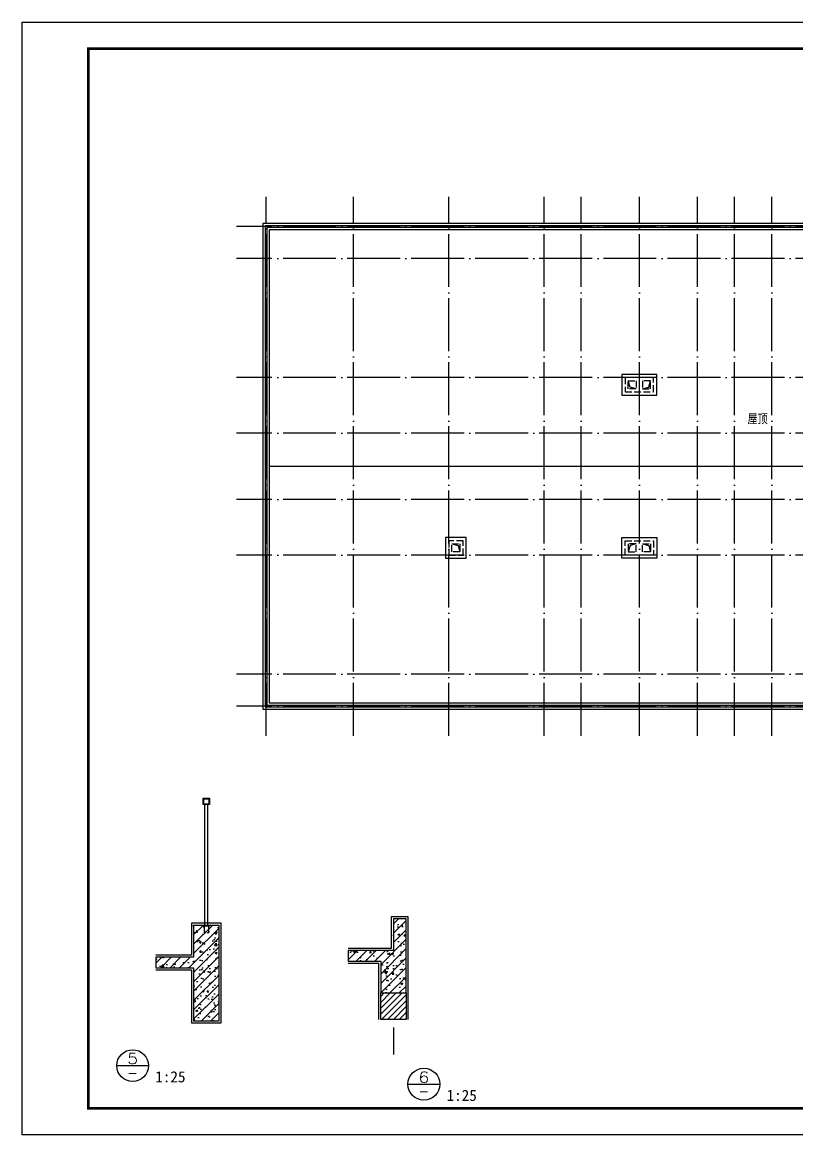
# Model space of a CAD drawing. Extents: x -695846 to 822170, y -413475 to 397179.
# Drawn here: x 528620 to 557877, y 267602 to 309602 of the extents above; entities that cross this region are included whole.
import ezdxf
from ezdxf.enums import TextEntityAlignment as Align

# ---------------------------------------------------------------- set-up
doc = ezdxf.new("R2010")
doc.units = 0
doc.header["$LTSCALE"] = 1000
doc.header["$MEASUREMENT"] = 0
doc.linetypes.add('DASH', pattern=[0.35, 0.25, -0.1])
doc.linetypes.add('DOTE', pattern=[2.42, 2, -0.2, 0.02, -0.2])
for name, color, linetype in [('001-栏杆', 163, 'Continuous'), ('A-立面阳台栏杆', 157, 'Continuous'), ('A-详图', 151, 'Continuous'), ('AXIS', 3, 'Continuous'), ('DOTE', 1, 'DOTE'), ('LVTRY', 6, 'Continuous'), ('PUB_DIM', 3, 'Continuous'), ('PUB_TEXT', 7, 'Continuous'), ('T-图框-175', 175, 'Continuous')]:
    doc.layers.add(name, color=color, linetype=linetype)
doc.styles.add('-黑体', font='simhei.ttf', dxfattribs={"width": 0.8})
doc.styles.add('COMP', font='complex_.ttf', dxfattribs={"bigfont": 'hztxt'})

# ---------------------------------------------------------------- blocks, each defined once
blk = doc.blocks.new('_INDEX')
blk.add_line((-0.5, 0), (0.5, 0))
blk.add_circle((0, 0), 0.5)
at = {"style": 'COMP'}
for tag, width, p, p2 in [('1', 1.388087, (-0.17, 0.05), (0.17, 0.05)), ('-', 0.84274, (-0.17, -0.39), (0.17, -0.39))]:
    blk.add_attdef(tag, text='', height=0.34, dxfattribs=dict(at, width=width)).set_placement(p, p2, align=Align.FIT)

msp = doc.modelspace()

# ---------------------------------------------------------------- hatches: boundary and pattern name
h = msp.add_hatch()
h.set_pattern_fill('钢筋混凝土', color=8, scale=100)
h.set_pattern_definition([(45, (1139663.62, 20873.96), (-176.7767, 176.7767), []), (50, (1139663.6, 20873.96), (717.2602, -62.75213), [75, -825]), (355, (1139663.6, 20873.96), (-138.7513, 752.1921), [60, -660]), (100.4514, (1139723.4, 20868.7), (578.5094, 689.43954), [63.7402, -701.1421]), (46.1842, (1139663.6, 21074), (1067.241, -165.519), [112.5, -1237.5]), (96.6356, (1139752.6, 21060.2), (934.6627, 974.1179), [95.6103, -1051.713]), (351.1842, (1139663.6, 21074), (934.662, 974.1186), [90, -990]), (21, (1139763.6, 21023.96), (596.90705, -402.6189), [75, -825]), (326, (1139763.6, 21023.96), (243.3153, 725.15005), [60, -660]), (71.4514, (1139813.36, 20990.4), (840.2226, 322.5305), [63.7402, -701.1421]), (37.5, (1139663.62, 20873.96), (12.15986, 332.89385), [0, -652, 0, -670, 0, -662.5]), (7.5, (1139663.62, 20873.96), (263.06954, 394.41171), [0, -382, 0, -637, 0, -252.5]), (327.5, (1139440.62, 20873.96), (533.82244, -22.55487), [0, -250, 0, -780, 0, -1035]), (317.5, (1139340.6, 20873.96), (583.18617, 100.10498), [0, -325, 0, -518, 0, -735])])
h.paths.add_polyline_path([(543122, 272955), (543122, 275755), (542642, 275755), (542642, 274555), (540928, 274555), (540928, 274155), (542162, 274155), (542162, 272955)])
h = msp.add_hatch()
h.set_pattern_fill('钢筋混凝土', color=8, scale=100)
h.set_pattern_definition([(45, (-11999.86, 20442.73), (-176.7767, 176.7767), []), (50, (-11999.86, 20442.7), (717.2602, -62.75213), [75, -825]), (355, (-11999.86, 20442.7), (-138.7513, 752.1921), [60, -660]), (100.4514, (-11940.1, 20437.5), (578.5094, 689.43954), [63.7402, -701.1421]), (46.1842, (-11999.9, 20642.7), (1067.241, -165.519), [112.5, -1237.5]), (96.6356, (-11910.9, 20628.9), (934.6627, 974.1179), [95.6103, -1051.713]), (351.1842, (-11999.9, 20642.7), (934.662, 974.1186), [90, -990]), (21, (-11899.86, 20592.7), (596.90705, -402.6189), [75, -825]), (326, (-11899.86, 20592.7), (243.3153, 725.15005), [60, -660]), (71.4514, (-11850.1, 20559.2), (840.2226, 322.5305), [63.7402, -701.1421]), (37.5, (-11999.86, 20442.73), (12.15986, 332.89385), [0, -652, 0, -670, 0, -662.5]), (7.5, (-11999.86, 20442.73), (263.06954, 394.41171), [0, -382, 0, -637, 0, -252.5]), (327.5, (-12222.86, 20442.73), (533.82244, -22.55487), [0, -250, 0, -780, 0, -1035]), (317.5, (-12322.86, 20442.73), (583.18617, 100.105), [0, -325, 0, -518, 0, -735])])
h.paths.add_polyline_path([(535093, 271904), (536053, 271904), (536053, 275504), (535093, 275504), (535093, 274304), (533670, 274304), (533670, 273904), (535093, 273904)])
h = msp.add_hatch()
h.set_pattern_fill('ANSI31', color=8, scale=100)
h.set_pattern_definition([(45, (1139743.62, 20873.96), (-112.2532, 112.2532), [])])
h.paths.add_polyline_path([(542162, 272955), (543122, 272955), (543122, 271955), (542162, 271955)])
at = {"layer": '001-栏杆'}
h = msp.add_hatch(dxfattribs=at)
h.set_pattern_fill('ANSI31', color=256, scale=16, style=0)
h.set_pattern_definition([(135, (1641626.601, -1499277.12), (17.96051224, 17.96051224), [])])
h.paths.add_polyline_path([(535453, 275504), (535453, 275480), (535693, 275480), (535693, 275504)])

# ---------------------------------------------------------------- linework, layer by layer
for points in [[(566451, 283667), (573351, 283667), (573351, 302007), (537711, 302007), (537711, 283667), (562611, 283667)], [(566451, 283757), (573261, 283757), (573261, 301917), (537801, 301917), (537801, 283757), (562611, 283757)], [(566451, 283817), (573201, 283817), (573201, 301857), (537861, 301857), (537861, 283817), (562611, 283817)], [(566451, 283907), (573111, 283907), (573111, 301767), (537951, 301767), (537951, 283907), (562611, 283907)], [(537951, 292837), (573111, 292837)], [(533670, 273824), (535013, 273824), (535013, 271824), (536133, 271824), (536133, 275584), (535013, 275584), (535013, 274384), (533670, 274384)], [(543202, 271955), (543202, 275835), (542562, 275835), (542562, 274635), (540928, 274635)], [(540928, 274075), (542082, 274075), (542082, 271955)]]:
    msp.add_lwpolyline(points)
for points in [[(551271, 295527), (552591, 295527), (552591, 296307), (551271, 296307)], [(544611, 289367), (545391, 289367), (545391, 290147), (544611, 290147)], [(551271, 290147), (552591, 290147), (552591, 289367), (551271, 289367)]]:
    msp.add_lwpolyline(points, close=True)
at = {"linetype": 'DASH'}
for points in [[(551391, 295647), (552471, 295647), (552471, 296187), (551391, 296187)], [(544731, 289487), (545271, 289487), (545271, 290027), (544731, 290027)], [(551391, 290027), (552471, 290027), (552471, 289487), (551391, 289487)]]:
    msp.add_lwpolyline(points, close=True, dxfattribs=at)
at = {"layer": '001-栏杆'}
for p, q in [((535497, 275480), (535497, 275240)), ((535650, 275480), (535650, 275240))]:
    msp.add_line(p, q, dxfattribs=at)
msp.add_lwpolyline([(535453, 275480), (535453, 275504), (535693, 275504), (535693, 275480)], close=True, dxfattribs=at)
for centre in [(535519, 275240), (535628, 275240)]:
    msp.add_arc(centre, 21.8, 180, 0, dxfattribs=at)
at = {"layer": 'A-立面阳台栏杆'}
for points in [[(535453, 280304), (535693, 280304), (535693, 280064), (535453, 280064)], [(535477, 280280), (535669, 280280), (535669, 280088), (535477, 280088)]]:
    msp.add_lwpolyline(points, close=True, dxfattribs=at)
for points in [[(535513, 275504), (535513, 280064)], [(535633, 275504), (535633, 280064)]]:
    msp.add_lwpolyline(points, dxfattribs=at)
at = {"layer": 'A-详图'}
msp.add_lwpolyline([(543122, 272955), (543122, 275755), (542642, 275755), (542642, 274555), (540928, 274555), (540928, 274155), (542162, 274155), (542162, 272955), (543122, 272955)], dxfattribs=at)
for points in [[(535093, 271904), (536053, 271904), (536053, 275504), (535093, 275504), (535093, 274304), (533670, 274304), (533670, 273904), (535093, 273904)], [(542162, 272955), (543122, 272955), (543122, 271955), (542162, 271955)]]:
    msp.add_lwpolyline(points, close=True, dxfattribs=at)
at = {"layer": 'AXIS'}
msp.add_line((542642, 271655), (542642, 270633), dxfattribs=at)
at = {"layer": 'DOTE'}
for p, q in [((537831, 282667), (537831, 303007)), ((541131, 282667), (541131, 303007)), ((544731, 282667), (544731, 303007)), ((548331, 282667), (548331, 303007)), ((549731, 282667), (549731, 303007)), ((551931, 282667), (551931, 303007)), ((554131, 282667), (554131, 303007)), ((555531, 282667), (555531, 303007)), ((556931, 282667), (556931, 303007)), ((574351, 301887), (536711, 301887)), ((574351, 300687), (536711, 300687)), ((574351, 296187), (536711, 296187)), ((574351, 294087), (536711, 294087)), ((574351, 291587), (536711, 291587)), ((574351, 289487), (536711, 289487)), ((574351, 284987), (536711, 284987)), ((574351, 283787), (536711, 283787))]:
    msp.add_line(p, q, dxfattribs=at)
at = {"layer": 'LVTRY', "linetype": 'DASH'}
for points in [[(551811, 296067), (551811, 295767), (551511, 295767), (551511, 296067)], [(552051, 296067), (552051, 295767), (552351, 295767), (552351, 296067)], [(544851, 289607), (544851, 289907), (545151, 289907), (545151, 289607)], [(551811, 289607), (551811, 289907), (551511, 289907), (551511, 289607)], [(552051, 289607), (552051, 289907), (552351, 289907), (552351, 289607)]]:
    msp.add_lwpolyline(points, close=True, dxfattribs=at)
for points in [[(551811, 295767), (551578, 295820), (551511, 296067)], [(552051, 295767), (552284, 295820), (552351, 296067)], [(544851, 289907), (545084, 289853), (545151, 289607)], [(551811, 289907), (551578, 289853), (551511, 289607)], [(552051, 289907), (552284, 289853), (552351, 289607)]]:
    msp.add_lwpolyline(points, dxfattribs=at)
at = {"layer": 'T-图框-175'}
msp.add_lwpolyline([(528620, 267602), (528620, 309602), (588020, 309602), (588020, 267602)], close=True, dxfattribs=at)
at = {"layer": 'T-图框-175', "const_width": 100}
msp.add_lwpolyline([(531120, 268602), (587020, 268602), (587020, 308602), (531120, 308602)], close=True, dxfattribs=at)

# ---------------------------------------------------------------- block references
at = {"layer": 'PUB_DIM'}
ref = msp.add_blockref('_INDEX', (532788, 270213), dxfattribs=dict(at, xscale=1200, yscale=1200, zscale=1200))
ref.add_attrib('1', '5', dxfattribs={"layer": '0', "height": 408, "style": 'COMP', "width": 1.049113}).set_placement((532584, 270273), (532992, 270273), align=Align.FIT)
ref.add_attrib('-', '-', dxfattribs={"layer": '0', "height": 408, "style": 'COMP', "width": 0.84274}).set_placement((532584, 269745), (532992, 269745), align=Align.FIT)
ref = msp.add_blockref('_INDEX', (543791, 269511, 7), dxfattribs=dict(at, xscale=1200, yscale=1200, zscale=1200))
ref.add_attrib('1', '6', dxfattribs={"layer": '0', "height": 408, "style": 'COMP', "width": 1.049113}).set_placement((543587, 269571, 7), (543995, 269571, 7), align=Align.FIT)
ref.add_attrib('-', '-', dxfattribs={"layer": '0', "height": 408, "style": 'COMP', "width": 0.84274}).set_placement((543587, 269043, 7), (543995, 269043, 7), align=Align.FIT)

# ---------------------------------------------------------------- texts
at = {"layer": 'PUB_TEXT', "style": '-黑体', "width": 0.8}
msp.add_text('屋顶', height=350, dxfattribs=at).set_placement((556017, 294458))
at = {"layer": 'PUB_TEXT', "style": '-黑体'}
for p in [(533645, 269580), (544648, 268878, 7)]:
    msp.add_text('1:25', height=420, dxfattribs=at).set_placement(p)

doc.saveas('drawing.dxf')
